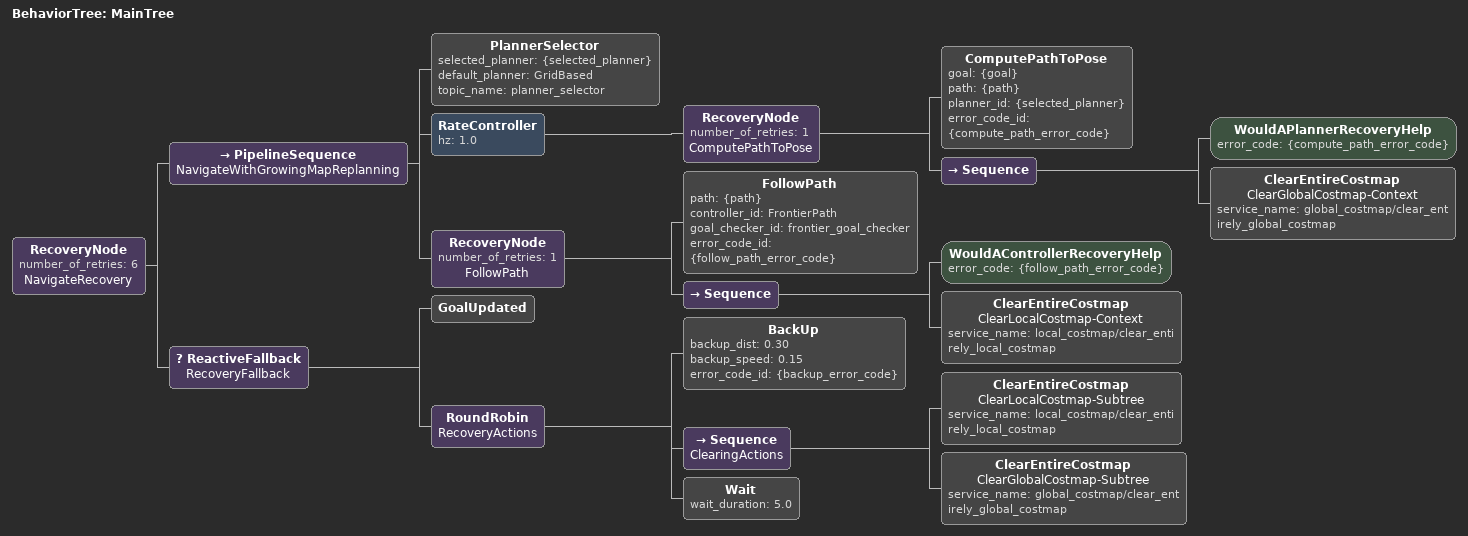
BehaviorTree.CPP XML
<root BTCPP_format="4" main_tree_to_execute="MainTree">
  <BehaviorTree ID="MainTree">
    <RecoveryNode number_of_retries="6" name="NavigateRecovery">
      <PipelineSequence name="NavigateWithGrowingMapReplanning">
        <PlannerSelector selected_planner="{selected_planner}" default_planner="GridBased" topic_name="planner_selector"/>
        <RateController hz="1.0">
          <RecoveryNode number_of_retries="1" name="ComputePathToPose">
            <ComputePathToPose goal="{goal}" path="{path}" planner_id="{selected_planner}" error_code_id="{compute_path_error_code}"/>
            <Sequence>
              <WouldAPlannerRecoveryHelp error_code="{compute_path_error_code}"/>
              <ClearEntireCostmap name="ClearGlobalCostmap-Context" service_name="global_costmap/clear_entirely_global_costmap"/>
            </Sequence>
          </RecoveryNode>
        </RateController>
        <RecoveryNode number_of_retries="1" name="FollowPath">
          <FollowPath path="{path}" controller_id="FrontierPath" goal_checker_id="frontier_goal_checker" error_code_id="{follow_path_error_code}"/>
          <Sequence>
            <WouldAControllerRecoveryHelp error_code="{follow_path_error_code}"/>
            <ClearEntireCostmap name="ClearLocalCostmap-Context" service_name="local_costmap/clear_entirely_local_costmap"/>
          </Sequence>
        </RecoveryNode>
      </PipelineSequence>
      <ReactiveFallback name="RecoveryFallback">
        <GoalUpdated/>
        <RoundRobin name="RecoveryActions">
          <BackUp backup_dist="0.30" backup_speed="0.15" error_code_id="{backup_error_code}"/>
          <Sequence name="ClearingActions">
            <ClearEntireCostmap name="ClearLocalCostmap-Subtree" service_name="local_costmap/clear_entirely_local_costmap"/>
            <ClearEntireCostmap name="ClearGlobalCostmap-Subtree" service_name="global_costmap/clear_entirely_global_costmap"/>
          </Sequence>
          <Wait wait_duration="5.0"/>
        </RoundRobin>
      </ReactiveFallback>
    </RecoveryNode>
  </BehaviorTree>
</root>
